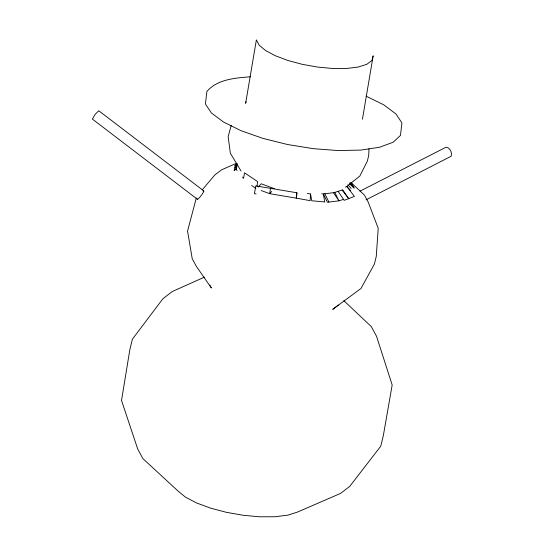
<?xml version="1.0" encoding="UTF-8"?>
<svg xmlns="http://www.w3.org/2000/svg" width="544" height="544" viewBox="0 0 544 544"><rect width="100%" height="100%" fill="white"/><g stroke="black" fill="none" stroke-linecap="round" stroke-linejoin="round"><path stroke-width="0.82" d="M368.988 148.804L368.71 155.496L367.329 161.187L359.836 176.045L346.814 186.456L345.413 187.061M296.602 192.732L296.256 198.145L310.128 200.648L310.556 194.004L307.292 193.412M270.531 188.353L269.654 193.678L296.256 198.145L297.14 192.821L255.762 185.871L254.442 193.664L256.108 193.943M236.919 163.73L235.987 169.259L237.068 170.558M256.918 186.415L257.72 181.662L244.494 172.815L243.549 178.371L242.474 177.065M362.426 119.265L373.164 55.814L371.899 60.52L366.744 64.362L358.047 67.075L346.406 68.483L332.602 68.483L317.587 67.075L302.376 64.355L288.014 60.513L275.475 55.808L265.615 50.558L259.1 45.118L256.38 39.868L245.65 103.326L246.072 101.755M236.565 169L234.566 169.993L235.674 165.43L237.007 164.764M196.336 197.934L187.558 231.064L192.222 258.699L196.357 266.376L211.378 287.966L209.78 285.008M231.22 125.358L228.154 136.653L230.357 153.218L241.026 170.993M202.212 189.89L214.744 175.046L221.442 169.905L236.66 163.193M258.08 187.116L261.202 183.77L274.339 188.652M271.735 191.447L269.654 193.678L261.154 190.516M237.245 164.506L234.933 165.56L237.184 163.832M338.402 305L332.717 309.359L360.998 288.449L374.422 264.01L376.271 256.367L378.223 228.33L368.2 202.103L364.446 195.119L350.819 182.376M234.566 169.993L235.688 169.402M234.933 165.56L236.994 164.485M234.614 167.035L236.66 165.974M234.464 168.082L237.136 166.688M233.927 170.279L236.599 168.892M360.04 191.141L446.094 147.179C449.908 147.39 452.547 152.871 451.153 156.25L366.078 199.832M235.409 166.525L236.742 165.866M204.442 277.148L172.285 291.523L162.955 298.676L132.396 339.177L129.819 349.799L121.523 400.466L137.673 448.943L142.868 458.599L178.065 491.069L185.395 497.087L196.418 502.894L210.385 508.082L226.345 512.312L243.202 515.284L259.821 516.8L275.053 516.752L287.878 515.154L297.405 512.108L340.51 493.442L349.772 486.336L380.773 446.168L383.343 435.567L392.176 384.975L376.55 336.328L371.321 326.611L343.835 300.669M343.516 199.362L338.946 200.824L327.406 202.266L323.347 193.963L321.722 193.814M250.58 76.752C235.368 78.05 217.532 79.077 206.883 91.487L205.421 103.986L211.358 112.934L223.557 122.067L241.196 130.764L263.065 138.434L287.681 144.541L313.358 148.682L338.348 150.572L360.951 150.076L379.63 147.234L393.108 142.242L400.459 135.436L401.928 122.937L395.991 113.988L383.792 104.849L366.153 96.159M251.641 185.531L255.823 188.326M203.81 190.951L98.777 110.752L95.084 114.43L92.392 119.088L197.418 199.281M349.928 182.852L352.73 185.545M349.561 183.682L354.049 187.993L351.24 182.77M350.214 183.852L354.049 187.993M347.895 184.851L351.179 188.414M350.649 190.597L346.814 186.456L354.402 196.425L344.168 200.335L338.116 191.338M342.115 190.06L348.813 198.852L342.754 189.856L333.54 192.8L338.946 200.824L334.88 192.522L323.347 193.963L324.748 201.98L311.732 200.756L310.556 194.004M324.85 193.78L328.909 202.082M203.13 191.264A5.25 0.694 -52.6 0 1 201.525 195.058A5.25 0.694 -52.6 0 1 197.397 199.016"/></g></svg>
